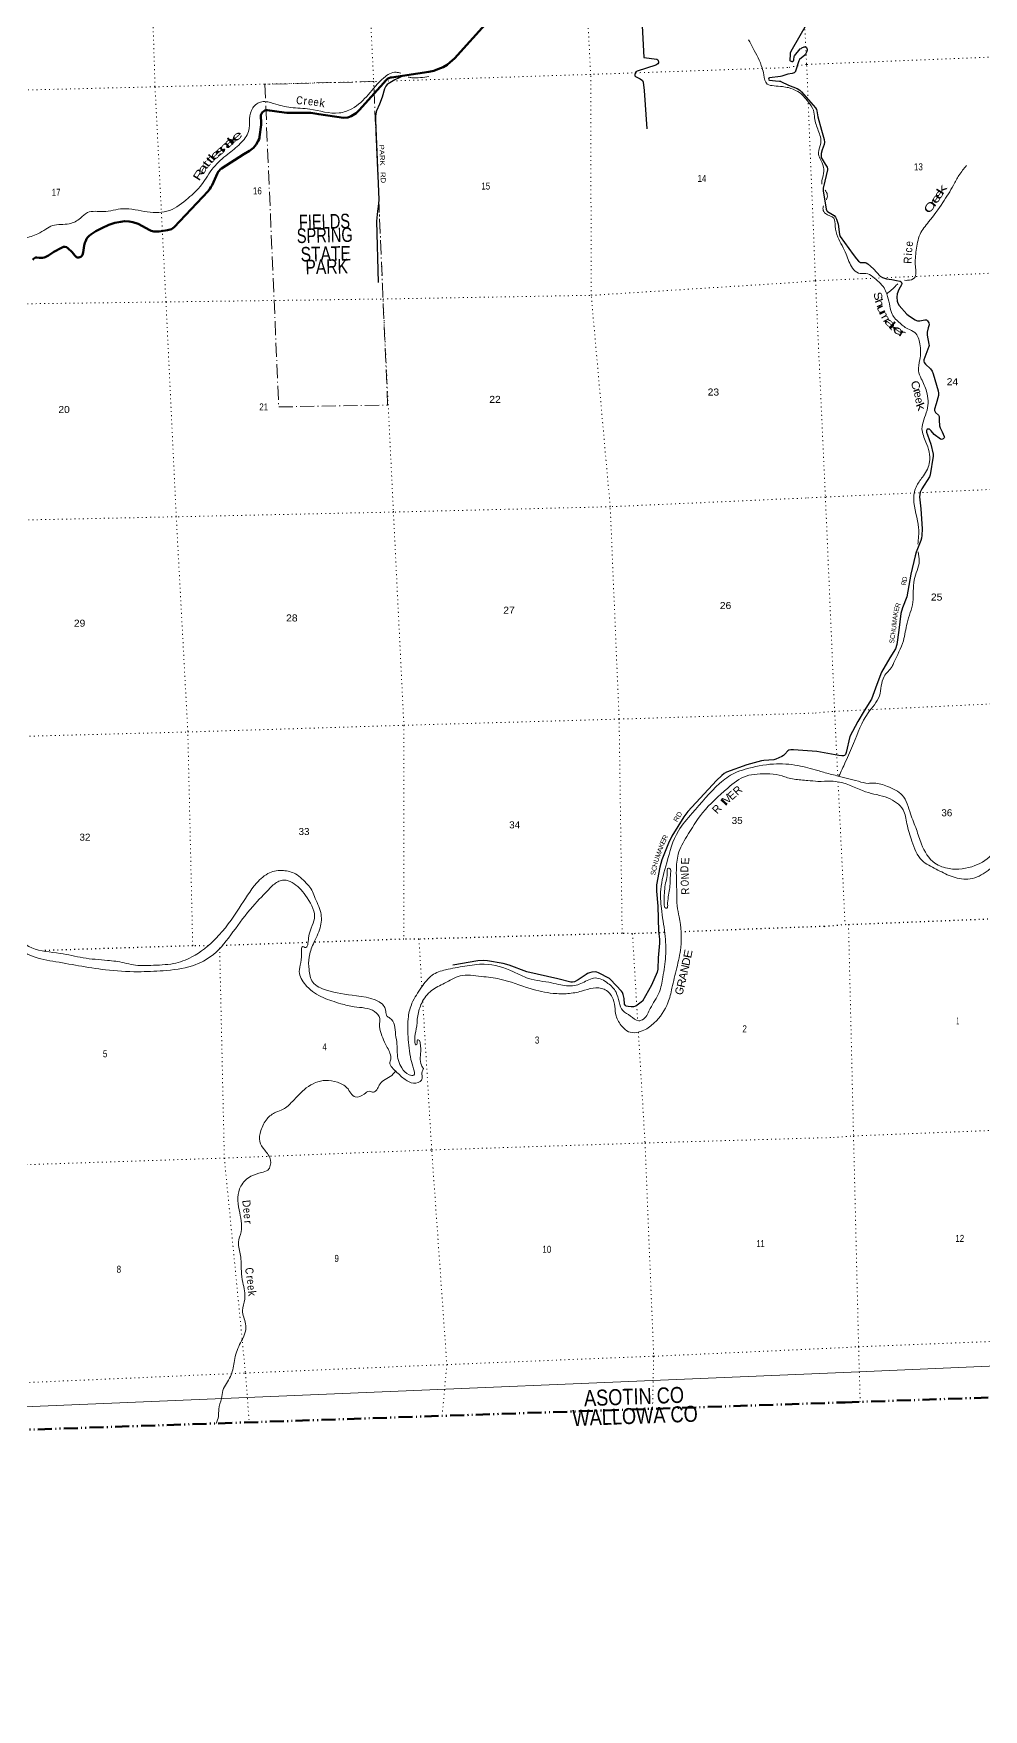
# Model space of a CAD drawing. Header units: feet. Extents: x 757852 to 1040949, y -536576 to -344549.
# Drawn here: x 966332 to 990066, y -536576 to -494683 of the extents above; entities that cross this region are included whole.
import ezdxf
from ezdxf.enums import TextEntityAlignment as Align

# ---------------------------------------------------------------- set-up
doc = ezdxf.new("R2010")
doc.units = ezdxf.units.FT
doc.header["$LTSCALE"] = 70
for name, pattern in [('DASH_DOUBLE_DOT', [9.2, 5, -1.2, 0.3, -1.2, 0.3, -1.2]), ('DOT_DASHED', [7.7, 5, -1.2, 0.3, -1.2]), ('DOTTED', [1.5, 0.3, -1.2])]:
    doc.linetypes.add(name, pattern=pattern)
for name, color, linetype, lineweight in [('10', 7, 'DASH_DOUBLE_DOT', 70), ('23', 7, 'Continuous', 70), ('29', 7, 'Continuous', 25), ('39', 7, 'Continuous', 13), ('4', 7, 'Continuous', 13), ('44', 7, 'DOT_DASHED', 13), ('6', 7, 'DOTTED', 25), ('7', 7, 'DOTTED', 13)]:
    doc.layers.add(name, color=color, linetype=linetype, lineweight=lineweight)
for name, color, linetype in [('12', 7, 'Continuous'), ('30', 7, 'Continuous'), ('41', 7, 'Continuous')]:
    doc.layers.add(name, color=color, linetype=linetype)

msp = doc.modelspace()

# ---------------------------------------------------------------- linework, layer by layer
at = {"layer": '10'}
msp.add_line((954858.3, -529962.75), (986612.86, -528899.24), dxfattribs=at)
msp.add_lwpolyline([(986612.86, -528899.24), (1000804.93, -528419.16), (1005633.87, -528415.16), (1007649.35, -528604.33), (1008981.4, -528167.84), (1018427.51, -527831.56)], dxfattribs=at)
at = {"layer": '23'}
for points in [[(978533.73, -493431.34), (976846.13, -495307.4), (976745.68, -495398.77), (976664.89, -495464.11), (976564.92, -495521.29), (976436, -495576.28), (976337.52, -495614.64), (976205.62, -495644.34), (975279.47, -495780.23), (975247.11, -495786.07), (975212.08, -495796.08), (975178.72, -495816.1), (975151.14, -495840.8), (974998.35, -496008.59), (974470.19, -496602.13), (974388.96, -496671.67), (974267.25, -496750.08), (974181.56, -496783), (974078.06, -496790.64), (973459.14, -496699.28), (973263.5, -496667.8), (973180.11, -496664.85), (973052.84, -496666.94), (972657.52, -496662.32), (972472.37, -496644.53), (972235.51, -496606.51), (972220.2, -496604.32), (972169.92, -496598.61), (972142.94, -496599.94), (972113.06, -496609.43), (972077.34, -496632.03), (972055.41, -496652.69), (972022.68, -496702.78), (972011.75, -496735.59), (972009.13, -496766.68), (972019.76, -496889.48), (972020, -496969.05), (971977.82, -497263.56), (971976.03, -497283.31), (971967.3, -497321.23), (971946.88, -497367.9), (971892.18, -497459.17), (971865.26, -497496.27), (971824.43, -497540.02), (971730.91, -497613.2), (971589.05, -497702.67)], [(971589.05, -497702.67), (971027.81, -498056.65), (970994.27, -498083.36), (970966.57, -498112.53), (970944.71, -498140.24), (970925.49, -498174.55), (970828.85, -498400.66), (970791.65, -498477.18), (970763.95, -498523.86), (970734.8, -498569.08), (970691.93, -498622.11), (969849.91, -499523.94), (969775.62, -499571.15), (969678.04, -499602.05), (969472.34, -499629.12), (969341.21, -499632.41), (969274.16, -499617.82), (969224.4, -499593.4), (969052.7, -499498.87), (968947.63, -499442.79), (968810.6, -499396.11), (968720.22, -499378.61), (968607.28, -499377.52), (968510.31, -499387.36), (968361.86, -499415.98), (968212.93, -499469.04), (968038.01, -499547.81), (967887.58, -499626.83), (967762.49, -499709.71), (967723.87, -499739.62), (967689.61, -499773.89), (967659.73, -499816.93), (967634.95, -499866.52), (967616, -499913.2), (967596.79, -499983.99), (967574.51, -500155.37), (967559.15, -500218.05), (967543.11, -500242.85), (967509.99, -500263.96), (967461.48, -500280.77), (967433.78, -500282.23), (967403.93, -500271.58), (967363.81, -500234.09), (967297.53, -500150.74), (967193.26, -500051.77), (967152.93, -500027.19), (967117.46, -500016.76), (967081.01, -500018.22), (967026.91, -500037.5), (966839.82, -500140.22), (966705.67, -500231.93), (966672.14, -500252.35), (966619.77, -500276.18), (966594.88, -500282.99), (966559.9, -500287.36), (966469.7, -500287.3), (966408.29, -500280.07), (966382.05, -500280.07), (966355.63, -500295.2), (966332.49, -500315.07), (966316.46, -500339.87)]]:
    msp.add_lwpolyline(points, dxfattribs=at)
at = {"layer": '29'}
for points in [[(981534.5, -494494.8), (981580.7, -495279.91), (981903.75, -495327.98), (981929.2, -495339), (981940.32, -495354.58), (981950.85, -495396.19), (981947, -495419.11), (981931.43, -495443.59), (981880, -495473.6), (981414.99, -495620.5), (981384.36, -495643.86), (981362.12, -495679.46), (981353.22, -495708.39), (981357.98, -495739.47), (981375.46, -495759.57), (981485.51, -495812.18), (981544.48, -495855.25), (981557.82, -495875.28), (981567.61, -495900.95), (981586.52, -496104.93), (981652.49, -497067.88)], [(985671.09, -494408.94), (985253.1, -495133.63), (985240.27, -495171.21), (985233.69, -495218.59), (985226.41, -495341.16), (985230.05, -495358.15), (985236.43, -495363.85), (985262.8, -495377.57), (985280.99, -495382.42), (985303.65, -495380.69), (985313.74, -495375.14), (985319.8, -495364.22), (985327.08, -495338.73), (985334.79, -495260.93), (985344.06, -495236.79), (985489.71, -495067.11), (985509.01, -495053.54), (985528.41, -495042.62), (985585.42, -495019.56), (985601.18, -495017.13), (985622.65, -495018.68), (985642.42, -495030.48), (985654.55, -495048.68), (985657.91, -495089.18), (985652.12, -495128.78), (985637.57, -495165.19), (985621.8, -495197.96), (985605.07, -495220), (985472.62, -495335.09), (985453.96, -495361.51), (985372.55, -495621.5), (985366.49, -495632.42), (985359.2, -495642.68), (985349.51, -495651.84), (985332.53, -495662.76), (985284.16, -495678.33), (985181.67, -495696.46)], [(975574.03, -495737.01), (975360.53, -495839.47), (975196.18, -495937.52), (975171.5, -495955.19), (975133.69, -495997.47), (975101.39, -496064.17), (975040.39, -496275.68), (974973.81, -496451.29), (974905.18, -496611.64), (974894.26, -496651.56), (974878.5, -496742.93), (974873.21, -496859.31), (974960.79, -498834.69), (974951.9, -498944.16), (974925.54, -499122.02), (974904.49, -499375.95), (974943.18, -500910.36)], [(985181.67, -495696.46), (985053.17, -495741.77), (985027.6, -495750.67), (984992.76, -495757.18), (984717.33, -495789.34), (984701.8, -495802.96), (984697.35, -495825.21), (984702.91, -495844.13), (984716.03, -495851.65), (984867.24, -495869.11), (984973.11, -495873.06), (984992.01, -495876.39), (985004.17, -495881.17), (985193.39, -495971.12)], [(985181.67, -495696.46), (985053.17, -495741.77), (985027.6, -495750.67), (984992.76, -495757.18), (984717.33, -495789.34), (984701.8, -495802.96), (984697.35, -495825.21), (984702.91, -495844.13), (984716.03, -495851.65), (984867.24, -495869.11), (984973.11, -495873.06), (984992.01, -495876.39), (985004.17, -495881.17), (985193.39, -495971.12)], [(985193.39, -495971.12), (985415.4, -496061), (985475.65, -496099.66), (985521.56, -496140.14), (985871.19, -496540.48), (985891.66, -496582.67), (985901.36, -496614.23), (985931.24, -496766.17), (986017.85, -497094.83), (986089.35, -497330.25), (986096.62, -497395.78), (986086.92, -497458.89), (986035.08, -497591.19), (986009.3, -497682.19), (986006.87, -497735.59), (986014.9, -497778.59), (986114.94, -497950.25), (986157.27, -498019.57), (986173.03, -498065.69), (986171.47, -498093.9), (986104.69, -498369.73), (986061.45, -498546.27), (986064.96, -498618.2), (986133, -499072.97), (986149.98, -499116.66), (986165.58, -499132.64), (986333.01, -499230.92), (986368.3, -499269.57), (986397.4, -499322.97), (986433.1, -499450.69), (986466.54, -499704.04), (986488.61, -499758.78), (986811.89, -500202.48), (986891.03, -500318.12), (986943.18, -500373.95), (986995.34, -500403.07), (987112.99, -500410.67), (987137.24, -500415.21), (987176.05, -500439.48), (987316.92, -500561.34), (987481.68, -500747.74), (987540.11, -500785.27), (987639.35, -500815.7), (987773.77, -500830.27), (987891.21, -500852.81)], [(987891.21, -500852.81), (987983.04, -500870.43), (988009.27, -500888.51), (988021.4, -500907.93), (988023.82, -500932.2), (988014.12, -500963.76), (987947.62, -501078.6), (987908.6, -501191.92), (987900.11, -501269.58), (987908.6, -501373.96), (987928.17, -501424.35), (987957.11, -501480.75), (988149.31, -501694.48), (988214.24, -501745.32), (988362.2, -501842.41), (988388.89, -501854.54), (988420.46, -501862), (988478.64, -501864.25), (988597, -501843.57), (988641.16, -501842.41), (988670.26, -501861.82), (988700.97, -501918.81), (988711.5, -501963.77), (988686.17, -502043.81), (988659.35, -502150.66), (988657.43, -502219.59), (988703.01, -502444.35), (988705.44, -502483.19), (988700.1, -502510.25), (988577.24, -502840.87), (988575.67, -502871.54), (988582.94, -502903.09), (988616.22, -502951.28), (988744.12, -503067.48), (988784.27, -503121.54), (988809.76, -503188.65), (988935.88, -503614.26), (988943.28, -503671.45), (988938.31, -503728.34), (988886.3, -503940.8), (988846.13, -504070.57), (988843.71, -504104.55), (988847.76, -504123.06), (988866.75, -504153.09), (988942.88, -504226.79), (988956.5, -504257.46), (988956.07, -504346.45), (988968.27, -504490.21), (988985.61, -504539.02), (989035.11, -504639.39), (989086.88, -504755.04), (989089.91, -504769.6), (989085.67, -504785.38), (989078.25, -504799.72), (989060.2, -504815.72), (989038.97, -504825.43), (989014.11, -504827.85), (988994.56, -504821.74), (988834.49, -504707.08), (988759.91, -504612.39), (988714.54, -504576.64), (988693.58, -504569.44), (988678.15, -504569.36), (988657.54, -504576.64), (988647.83, -504586.35), (988642.76, -504605.94), (988642.98, -504644.6), (988663.64, -504717.21), (988750.08, -504947.65), (988806.72, -505196.78), (988809.1, -505243.55), (988735.16, -505711.35), (988716.41, -505761.18), (988527.74, -506060.85), (988487.74, -506148.24), (988473.19, -506204.07), (988471.87, -506261.98), (988498.88, -506563.42), (988530.53, -507067.11), (988526.55, -507228.34), (988516.85, -507301.16), (988502.48, -507353.12), (988385.86, -507650.67), (988359.89, -507740.81), (988250.3, -508193.09), (988147.77, -508763.31), (988043.84, -509036.6), (988002.36, -509179.2), (987947.87, -509600.79), (987898.3, -509954.08), (987865.02, -510065.82), (987727.47, -510288.89), (987514.97, -510643.82), (987405.49, -510957.77), (987266.07, -511325.26), (987088.28, -511616.06)], [(987088.28, -511616.06), (986928.99, -511876.58), (986725.47, -512253.14), (986631.75, -512652.53), (986616.32, -512706.51), (986594.78, -512730.48), (986565.38, -512740.49), (986529, -512740.49), (986451.57, -512727.27), (985904.26, -512631.73)], [(985904.26, -512631.73), (985318.77, -512587.41), (985256.66, -512586.8), (985206.83, -512596.33), (985178.83, -512613.5), (985106.73, -512693.09), (985070.98, -512729.22), (985026.5, -512755.92), (984881.95, -512822.68), (984832.09, -512835.66), (984578.34, -512858.84), (984521.68, -512864.96), (984157.72, -512965.65), (983642.04, -513146.91), (983586.55, -513178.73), (983526.51, -513227.68), (983392.4, -513356.65), (982683.66, -514126.68), (982581.16, -514259.69), (982278.91, -514749.75), (982192.53, -514917.29), (982027.62, -515337.22), (981978.7, -515524.14), (981898.64, -515960.29), (981893.87, -516121.13), (981928.2, -516495.12), (981943.31, -517118.94), (981967.58, -517317.7), (981970.58, -517422.96), (981936.4, -517789.91), (981927.55, -518074.29), (981911.79, -518146.41), (981775.32, -518467.65), (981544.06, -518869.35), (981510.58, -518899.86), (981448.31, -518948.82), (981377.14, -518993.32), (981325.99, -519008.9), (981261.5, -519014.28), (981188.11, -519006.68), (981141.41, -518993.32), (981111.25, -518972.68), (981094.71, -518942.14), (981085.91, -518805.12), (981068.02, -518706.27), (981045.79, -518650.64), (981025.56, -518617.01), (980748.11, -518325.97), (980719.99, -518301.26), (980446.46, -518158.84), (980406.43, -518145.49), (980372.99, -518141.63), (980285.22, -518149.95), (980226.29, -518161.07), (980175.14, -518178.87), (980140.92, -518202.02), (979942.28, -518339.24), (979844.89, -518390.28), (979799.31, -518396.95), (979753.99, -518391.68), (979435.73, -518315.28), (978659.57, -518134.48), (978213.68, -517969.69), (978064.91, -517929.65), (977675.5, -517858.43), (977564.31, -517853.98), (977431.95, -517859.03), (976810.94, -517970.61)]]:
    msp.add_lwpolyline(points, dxfattribs=at)
at = {"layer": '39'}
for points in [[(984198.11, -494842.23), (984305.28, -495043.31), (984537.02, -495543.22), (984577, -495714.46), (984665.18, -495946.29), (984833.12, -495990.77), (985044.29, -496009.71), (985195.12, -496035.75)], [(957337.99, -508383.68), (957391.45, -508057.57), (957365.77, -507719.26), (957395.89, -507371.03), (957402.11, -507202.24), (957358.47, -506866.55), (957342.95, -506473.71), (957438.32, -506099.18), (957454.35, -505865.83), (957582.66, -505632.69), (957745.5, -505296.02), (957894.32, -505134.43), (958379.73, -504849.04), (958671.5, -504530.08), (959025.91, -504050.44), (959343.85, -503851.01), (959835.4, -503627.63), (960095.95, -503333.81), (960420.59, -503037.82), (960633.43, -502813.85), (960980.93, -502599.37), (961288.03, -502376.22), (961546.1, -502010.23), (961733.45, -501803.18), (962160.02, -501614.12), (962530.09, -501473.13), (963190.07, -501366.47), (963442.4, -501183.31), (963668.91, -501007.05), (963935.82, -500839.45), (964381.86, -500633.67), (964553.74, -500501.4), (965147.35, -500330.76), (965659.83, -500074.56), (966106.01, -499814.59), (966436.58, -499690.99), (966638.99, -499571.74), (966806.38, -499483.78), (967225.9, -499439.46), (967501.78, -499299.65), (967681.4, -499159.1), (968073.51, -499133.77), (968568.3, -499062.81), (969174.54, -499142.61), (969730.65, -499105.7), (970193.26, -498799.01), (970530.54, -498462.45), (970826.53, -498032.96), (971185.98, -497699.66), (971495.63, -497434.28), (971703.7, -497130.19), (971728.92, -496814.24), (971809.72, -496540.56), (972035.06, -496388.42), (972331.31, -496432.57), (972764.13, -496531.3), (973234.37, -496574.51), (973969.45, -496668.06), (974286.63, -496562.98), (974695.59, -496211.95), (975082.11, -495791.43), (975390.03, -495650.54), (975505.68, -495676.19)], [(975694.05, -495773.2), (975785.72, -495787.65), (976211.59, -495753.15)], [(985191.71, -496035.16), (985428.37, -496133.04), (985688.94, -496391.96), (985818.9, -496601.7), (985845.47, -496793.33), (985938.74, -497110.83), (986001.62, -497423.48), (985943.13, -497662.51), (985984.47, -497813.43), (986067.94, -498022.24), (986060.97, -498231.91), (986024.05, -498413.05), (986026.96, -498452.37)], [(988096.03, -500850.92), (988167.95, -500852.25), (988341.23, -500791.43), (988365.83, -500503.53), (988386.47, -500097.38), (988481.97, -499700.41), (988695.35, -499393.24), (989049.85, -498908.08), (989317.36, -498472.41), (989454.26, -498228.37), (989645.5, -497982.25)], [(986107.07, -498595.07), (986164.5, -498716.03), (986144.35, -498842.1)], [(986065.17, -498992.05), (986056.99, -499074.88), (986119.12, -499184.88), (986326.08, -499299.38), (986359.36, -499498.76), (986429.01, -499773.02), (986636.66, -500196.51), (986795.67, -500551.63), (986942.73, -500670.41), (987130.49, -500681.28), (987456.27, -500901.58), (987585.95, -501043.1), (987647.94, -501192.88)], [(987647.94, -501192.88), (987888.02, -500977.35), (987924.8, -500936.32)], [(987647.94, -501192.88), (987716.05, -501437.45), (987765.84, -501660.3), (987955.3, -501901.87), (988172.25, -502062.13), (988352.78, -502157.56), (988477.04, -502437.75), (988476.26, -502835.11), (988443.4, -503117.31), (988512.38, -503311.32), (988643.95, -503629.36), (988655.71, -504100.49), (988529.18, -504568.13), (988629.24, -504895.76), (988721.06, -505388.3), (988565.59, -505739.41), (988398.43, -505982.61), (988324.51, -506310.93), (988444.04, -507042.41), (988426.45, -507449.22)], [(988432.74, -507639.56), (988460.96, -507867.17), (988334.51, -508342.94), (988302.67, -508896.01), (988157.07, -509421.32), (988064.99, -509860.3), (987827.41, -510407.2), (987783.26, -510501.84), (987583.13, -510756.67), (987464.87, -511239.01), (987182.87, -511666.75), (986821.21, -512430.38), (986613.28, -512899.88), (986454, -513249.15)], [(985925.5, -513105.33), (986069.45, -513147.47), (986398.83, -513235.19), (986939.54, -513375.02), (987185.06, -513425.82), (987329.97, -513420.27), (987669.28, -513503.59), (988035.3, -513722.35), (988244.5, -514191.94), (988390.49, -514579.66), (988517.64, -514946.03), (988853.96, -515420.78), (989211.19, -515557.6), (989849.48, -515482.99), (990300.47, -515170.73), (990499.47, -514615.27), (990493.13, -514005.48), (990426.74, -513347.81), (990544.52, -512893.8), (990555.38, -512797.06), (990569.33, -512732.31), (990678.87, -512694), (990805.25, -512616.92), (991068.21, -512406.18), (991256.98, -512386.9), (991501.16, -512337.42), (991726.61, -512029.78), (991958.51, -511794.14), (992290.89, -511490.44), (992794.07, -511352.77), (993044.83, -511379.29), (993423.48, -511734.02), (993623.8, -511999.26), (994049.6, -512257.87), (994755.66, -512401.4), (995710.28, -512625.71), (996288.27, -512615.61), (996616.29, -512362.24), (996827.2, -512281.92), (997060.77, -512096.38), (997137.77, -511868.68), (997017.55, -511708.74), (996618.98, -511360.79), (996489.64, -511169.09), (996449.65, -511118.44), (996477.15, -510976.92), (996520.75, -510894.98), (996492.16, -510823.83), (996600.96, -510582.88), (996819.03, -510295.59), (997034.43, -510229.15), (997326.44, -510163.78), (997671.39, -510174.65), (998125.62, -510380), (998576.11, -510713.92), (998783.01, -510994.96), (998922.84, -511378.9), (999014.05, -512055.69), (999065.79, -512396.85), (998989.74, -512833.21), (998934.62, -513172.45), (999014.74, -513518.55), (999366.68, -513918.45), (999795.37, -514203.04), (1000260.13, -514301.63), (1000624.59, -514173.29), (1000864.65, -513760.74), (1000874.48, -513212.54), (1000621.06, -512385.44), (1000506.98, -511807.87), (1000444.77, -511455.06), (1000417.46, -511241.39), (1000542.89, -510955.65), (1000913.71, -510716.69), (1001291.86, -510635.99), (1001792.44, -510781.36), (1002115.73, -511047.91), (1002208.32, -511224.97), (1002254.82, -511409.82), (1002366.12, -511604.22), (1002507.95, -511747.28), (1002615.63, -511953.86), (1002803.95, -512221.57), (1003210.02, -512492.97), (1003559.2, -512569.9), (1003698.4, -512634.81), (1004026.78, -512632.26), (1004438.2, -512642.59), (1004969.85, -512752.67), (1005351.82, -512725.99), (1005898.34, -512498.37)], [(985931.36, -513379.9), (986256.36, -513373.09), (986466.66, -513395.14), (987121.62, -513636.94), (987678.96, -513792.19), (988055.58, -514086.8), (988153.95, -514436.21), (988275.33, -514871.03), (988533.36, -515354.8), (988883.15, -515570.17), (989255.88, -515748.54), (989679.45, -515820.61), (990111.19, -515655.57), (990558.74, -515120.7), (990750.08, -514336.78), (990702.42, -513877.06), (990752.5, -513267.11), (990813.53, -512983.83), (990874.37, -512875.14), (990871.95, -512802.99), (990986.12, -512722.37), (991215.2, -512583.16), (991469.65, -512539.3), (991671.5, -512549.63), (991761.32, -512463.91), (991721.06, -512345.05), (991725.82, -512246.54), (991898.62, -512051.29), (992376.03, -511746.04), (992848.69, -511539.31), (993039.01, -511566.13), (993382.84, -511964.34), (993698.48, -512243.22), (994202.3, -512484.8), (994727.84, -512653.3), (995123.3, -512728.46), (995554.93, -512860.42), (996130.04, -512884.55), (996307.94, -512781.41), (996773.42, -512601.04), (996883.83, -512468.38), (996955, -512367.33), (997144.5, -512189.5), (997184.01, -512165.91), (997217.35, -512198.75), (997305.09, -512111.11), (997333.45, -511754.83), (997156.41, -511643.22), (996861.89, -511333.42), (996678.6, -510975.22), (996807.11, -510601.07), (997113.74, -510430.79), (997685.63, -510418.92), (998010.86, -510623.19), (998362.54, -511075.28), (998466.39, -511167.62), (998618.87, -511207.94), (998715.88, -511276.46), (998758.16, -511575.85), (998743.77, -512168.38), (998765.66, -512460.52), (998684.99, -512939.2), (998711.03, -513235.2), (998805.57, -513470.38), (998889.98, -513703.93), (999082.65, -513921.31), (999554, -514276.5), (999833.08, -514426.35), (1000407.93, -514502.66), (1000812.23, -514300.55), (1001088.52, -513886.62), (1001127.8, -513435.61), (1001059.35, -512956.62), (1000937.24, -512620.16), (1000775.07, -512231.05), (1000674.74, -511582.71), (1000712.48, -511145.81), (1000935.66, -510890.43), (1001402.23, -510922.73), (1001899.4, -511206.7), (1002010.97, -511409.12), (1002215.86, -511690.24), (1002641.34, -512300.04), (1003005.76, -512591.1), (1003397.34, -512730.62), (1003826.28, -512842.62), (1004466.73, -513012.74), (1004748.82, -513011.97), (1005146.02, -512958.63), (1005519, -512904.21), (1006228.93, -512622.17)], [(975756.37, -520329.91), (975690.58, -519758.14), (975697.42, -519258.17), (975788.04, -518919.94), (976028.98, -518522.42), (976289.33, -518222.58), (976627.5, -518086.69), (977107.59, -517996.16), (977595.12, -517947.52), (978323.26, -518137.33), (978697.53, -518300.56), (979275.25, -518412.39), (979503.62, -518464.86), (979887.54, -518473.39), (980204.89, -518334.72), (980367.79, -518291.07), (980684.08, -518425.38), (980885.61, -518646.22), (981058.35, -519107.1), (981250.65, -519242.55), (981451.26, -519362.19), (981579.91, -519313.68), (981741.37, -519053.32), (981962.22, -518654.48), (982055.32, -518272), (982123.63, -517751.89), (982105.97, -517180.5), (982018.03, -516553.05), (982003.64, -516077.76), (982151.31, -515410.82), (982444.68, -514614.14), (982790.57, -514171.82), (983474.35, -513430.1), (983846.23, -513168.44), (984114.94, -513072.43), (984820.31, -512942.81), (985428.02, -512981.71), (985925.5, -513105.33)], [(976076.99, -520557.87), (976021.96, -520473.44), (976008.36, -520078.52), (975993.18, -519928.51), (975956.09, -519841.46), (975925.99, -519840.48), (975916.8, -519923.07), (975890.21, -519966.12), (975856.17, -519850.87), (975894.43, -519564.58), (975931.32, -519238.21), (976030.56, -518917.74), (976276.48, -518606.35), (976600.91, -518420.75), (976989.7, -518240.99), (977519.36, -518251.14), (977984.87, -518319.65), (978742.89, -518556.87), (979316.4, -518675.92), (979681.5, -518681.6), (980026.23, -518619.75), (980316.27, -518541.68), (980586, -518572.68), (980789.23, -518768.49), (980853.45, -519003.14), (980887.49, -519234.79), (981043.34, -519510.49), (981197.95, -519633.69), (981581.63, -519596.6), (981841.98, -519413.17), (982183.54, -518909.89), (982283.27, -518545.25), (982402.26, -518041.48), (982504.89, -517528.23), (982462.44, -516761), (982415.08, -516491.67), (982403.21, -516146.87), (982392.31, -515597.33), (982440.59, -515194.3), (982652.06, -514755.63), (983048.73, -514164.18), (983675.02, -513544.87), (984133.83, -513244.33), (984408.82, -513194.87), (985039.99, -513241.72), (985173.82, -513285.35), (985337.48, -513321.95), (985675.44, -513354.65), (985931.36, -513379.9)], [(954235.31, -516741.16), (954452.33, -516799.21), (954747.96, -516767.11), (955128.19, -516746.2), (955361.46, -516649.99), (955792.66, -516187.82), (956048.46, -515755.67), (956125.05, -515243.31), (956172.79, -514707.84), (956275.89, -514499.63), (956352.34, -514390.67), (956453.86, -514136.36), (956584.65, -514033.58), (956926, -513931.7), (957326.94, -514046.55), (957784.57, -514177.55), (958167.83, -514244.84), (958592.67, -514238.47), (958899.41, -514238.11), (958985.32, -514287.38), (959149.53, -514340.01), (959492.26, -514336.43), (959843.27, -514340.58), (960220.04, -514510.45), (960382.24, -514795.96), (960393.7, -515128.73), (960343.62, -515537.84), (960176.84, -515934.86), (960039.55, -516082), (959870.43, -516236.25), (959826.44, -516356.15), (959803.71, -516686.07), (959812.82, -516950.68), (960100.15, -517318.25), (960509.38, -517557.26), (960941.88, -517540.59), (961487.91, -517269.21), (961994.1, -516888.79), (962183.81, -516633.5), (962355.07, -516424.99), (962419.29, -516368.62), (962412.18, -516453.16), (962401.2, -516483.63), (962546.01, -516380.38), (962642.21, -516262.72), (962716.17, -516139.8), (962992.82, -515905.64), (963372.49, -515752.28), (963823.09, -515562.41), (964200.07, -515680.08), (964533.12, -515861.46), (964998.27, -516152.76), (965339.95, -516642.93), (965776.58, -517153.95), (966287.04, -517538.05), (966999.55, -517676.46), (967572.79, -517787.48), (968178.48, -517851.25), (968595.58, -517911.37), (968828.02, -517965.71), (969261.42, -517975.1), (969829.27, -517929.76), (970286.77, -517765.74), (970886.4, -517303.88), (971471.8, -516545.48), (971911.22, -515914.44), (972229.3, -515660.82), (972574.24, -515604.97), (972875.95, -515691.08), (973179.86, -515957.74), (973282.82, -516094.74), (973350.49, -516255.01), (973506.54, -516653.12), (973493.69, -517036.89), (973323.04, -517438.05), (973216.27, -517772.82), (973214.81, -518079.93), (973307.82, -518393.88), (973649.58, -518595.04), (974400.29, -518736.17), (975135.38, -519122.69), (975161.55, -519242.22), (975235.44, -519291.9), (975379.96, -519704.45), (975412.34, -519946.19), (975448.52, -520356.4), (975531.04, -520540.25), (975721.28, -520708.41), (975833.91, -520718.64), (975826.53, -520562.34), (975756.37, -520329.91)], [(954242.15, -516993.9), (954684.08, -517066.31), (954918.8, -517128.6), (955167.13, -517003.78), (955641.97, -516702.69), (956140.91, -516286.4), (956299.68, -515947.86), (956331.25, -515525.32), (956436.92, -515042.07), (956491.48, -514646.86), (956507.16, -514461.69), (956604.88, -514271.73), (956716.69, -514141.5), (956872.62, -514128.18), (957428.1, -514364.24), (957940.9, -514583.68), (958161.05, -514630.41), (958320.02, -514705.3), (958478.36, -514762.15), (958678.56, -514695.16), (959035.72, -514586.72), (959424.58, -514525.37), (959875.58, -514580.33), (960160.92, -514773.36), (960241.99, -515031.52), (960225.2, -515301.02), (960142.19, -515394.15), (960067.88, -515448.85), (960013.33, -515494.85), (959899.17, -515731.53), (959768.72, -516077.14), (959664.64, -516373.68), (959587.77, -516761.62), (959598.54, -517016.15), (959740.51, -517238.12), (960138.27, -517668.18), (960636.32, -517774.89), (960954.92, -517744.86), (961329.49, -517617.77), (961965.09, -517269.09), (962731.07, -516747.41), (962910.35, -516422.22), (963046.88, -516136.62), (963236.79, -516003.74), (963661.15, -515866.93), (963967.82, -515864.57), (964387.27, -515992.85), (964748.7, -516183.3), (964969.33, -516418.66), (965397.26, -517026.32), (965840.87, -517448.81), (966237.17, -517720.36), (966811.79, -517871.48), (967459.25, -517984), (968128.41, -518085.75), (968938.09, -518134.58), (969572.79, -518109.05), (970302.3, -517983.97), (970827.96, -517703.24), (971313.86, -517140.88), (971811.15, -516501.86), (972248.29, -516037.48), (972465.06, -515869.58), (972586.46, -515843.39), (972793.07, -515904.62), (973127.02, -516228.47), (973353.31, -516744.62), (973205.58, -517287.49), (973111.59, -517527.5), (973056.76, -517507.28), (973026.71, -517682.91), (972977.74, -518182.3), (973163.22, -518503.15), (973567.74, -518780.45), (974012.12, -518933.97), (974341.58, -519011.11), (974855.01, -519132.19), (974981.17, -519302.52), (974974.95, -519471.32), (974988.49, -519573.21), (975151.38, -519995.18), (975259.72, -520288.54), (975256.89, -520322.75), (975238.45, -520369.54), (975381.46, -520621.58), (975617.21, -520830.35), (975826.79, -520919.58), (976024.64, -520842.63), (976045.71, -520755.61), (976035.9, -520703.76), (976076.99, -520557.87)], [(982190.79, -516266.46), (982238.17, -515895.57), (982248.4, -515668.44), (982228.51, -515556.72), (982197.99, -515543.71), (982162.15, -515725.55), (982124.51, -515913.47), (982099.5, -516119.03), (982088.45, -516322.11), (982091.55, -516470.52), (982103.57, -516528.32), (982154.32, -516546.66), (982174.97, -516505.83), (982175.25, -516455.64), (982190.79, -516266.46)], [(975383.12, -520611.49), (975241.75, -520756.77), (975076.57, -520850.68), (974970.36, -520968.67), (974912.21, -521085.04), (974830.03, -521144.02), (974716.99, -521121.76), (974593.24, -521196.2), (974371.01, -521263.94), (974162.6, -521034.19), (973923.33, -520897.79), (973631.01, -520851.51), (973146.23, -521038.53), (972799.08, -521379.44), (972567.12, -521571.94), (972387.22, -521646.28), (972166.31, -521810.31), (972014.1, -522106.48), (971983.36, -522378.46), (972107.04, -522593.03), (972254.05, -522844.94), (972184.37, -523092.15), (972030.16, -523155.58), (971764.64, -523246.87), (971510.64, -523498.32), (971438.06, -523777.74), (971470.85, -524089.72), (971517.73, -524636.03), (971454.54, -524897.07), (971501.9, -525224.61), (971525.37, -525615.18), (971561.34, -525902.96), (971607.73, -526318.84), (971551.45, -526605.74), (971629.06, -526938.27), (971627.4, -527122.97), (971457.99, -527502.01), (971341.48, -527903.34), (971253.29, -528253.53), (971064.76, -528601.11), (971031.97, -528806.77)], [(971032.37, -528802.62), (970960.34, -529073.18), (970951.29, -529254.13), (970894.78, -529423.76)]]:
    msp.add_spline(points, degree=3, dxfattribs=at)
at = {"layer": '4'}
for points in [[(1039242.56, -525836.22), (1018370.82, -526769.91), (986566.33, -528148.83), (954759.98, -529484.01), (922951.82, -530775.43), (891141.91, -532023.1), (859330.32, -533227.02), (827517.11, -534387.17), (795702.32, -535503.56), (763886.04, -536576.2), (757851.71, -353854.74), (789416.66, -352790.58), (820980.12, -351683.01), (852542.04, -350532.02), (884102.33, -349337.62), (915660.96, -348099.8), (947217.84, -346818.58), (978772.94, -345493.96), (1000559.5, -344549.37)], [(1039242.56, -525836.22), (1018370.82, -526769.91), (986566.33, -528148.83), (954759.98, -529484.01), (922951.82, -530775.43), (891141.91, -532023.1), (859330.32, -533227.02), (827517.11, -534387.17), (795702.32, -535503.56), (763886.04, -536576.2), (757851.71, -353854.74)]]:
    msp.add_lwpolyline(points, dxfattribs=at)
at = {"layer": '44'}
msp.add_lwpolyline([(974830.6, -495882.24), (972110.36, -495951.48), (972458.04, -504016.64), (975179.2, -503970.57)], close=True, dxfattribs=at)
at = {"layer": '6'}
for p, q in [((986090.68, -517000.76), (982522.04, -517138.54)), ((973162.71, -517406.51), (971044.3, -517481.08))]:
    msp.add_line(p, q, dxfattribs=at)
for points in [[(986090.68, -517000.76), (986608.02, -516949.63), (986694.76, -516952.33), (991995.43, -516741.28)], [(982095.07, -517155.02), (981296.14, -517185.87), (981039.19, -517176.52), (975961.55, -517320.52), (975586.64, -517321.19), (973347.31, -517400.01)], [(970700.99, -517484.44), (970309.22, -517486.01), (966613.16, -517605.45)]]:
    msp.add_lwpolyline(points, dxfattribs=at)
at = {"layer": '7'}
for p, q in [((986433.3, -513387.72), (986608.02, -516949.63)), ((975961.55, -517320.52), (976033.84, -518514.08)), ((981296.14, -517185.87), (981426.08, -519347.54))]:
    msp.add_line(p, q, dxfattribs=at)
for points in [[(985195.46, -482481.68), (985211.87, -484568.63), (985384.27, -490070.45), (985648.37, -495482.47), (985869.06, -500862.04), (986116.86, -506268.66), (986346.88, -511625.79), (986426.17, -513242.23)], [(974308.78, -482943.88), (974377.94, -485061.94), (974563.49, -490452.4), (974830.6, -495882.24), (975064.15, -501327.27), (975322.7, -506624.94), (975585.05, -511974.67), (975586.64, -517321.19)], [(981039.19, -517176.52), (980963.08, -511820.48), (980740.24, -506511.56), (980265.61, -501227.24), (980252.56, -495722.55), (979973.17, -490293.78), (979852.93, -484870.35), (979780.43, -482712.22)], [(970309.22, -517486.01), (970186.78, -512123.52), (969897.98, -506762.65), (969640.96, -501392.67), (969367.63, -496015.22), (969200.17, -490684.36), (969040.3, -485224.79), (968946.37, -483169.66)], [(1016926.74, -493983.76), (1012725.48, -494170.46), (1007288.63, -494406.8), (1001864.99, -494676.74), (996484.97, -494924.94), (991028.6, -495240.28), (985643.47, -495456.57), (985174.75, -495534.09)], [(985174.75, -495534.09), (980249.93, -495704.58), (974830.6, -495882.24), (969367.63, -496015.22), (964065, -496146.78), (958771.5, -496193.74)], [(985403.84, -500903.28), (985869.06, -500862.04), (991255.74, -500631.64), (996707.95, -500372.64), (1002127.48, -500100.86), (1007543.6, -499847.26), (1012962.94, -499569.45), (1017162.18, -499329.29)], [(958937.58, -501542.71), (964288.13, -501463.72), (969640.96, -501392.67), (975063.88, -501319.25), (980271.62, -501227.03), (985403.84, -500903.28)], [(1012447.03, -504950.07), (1007743.57, -505269.76), (1002336.04, -505539.08), (996928.11, -505796.38), (991503, -506022.23), (986116.86, -506268.66), (985633.8, -506292.73)], [(985633.8, -506292.73), (980740.24, -506511.56), (975323.39, -506644.99), (969897.98, -506762.65), (964462.5, -506878.64), (959078.39, -506856.42)], [(985863.18, -511669.02), (986346.88, -511625.79), (991742.81, -511370.96), (996499.73, -511187)], [(959247.57, -512470.21), (964660.76, -512288.74), (970187.4, -512141.56), (975585.05, -511974.67), (980963.08, -511820.48), (985863.18, -511669.02)], [(986694.76, -516952.33), (986819.72, -522241.24), (986946.02, -527510.04), (986986.32, -528886.61)], [(970982.05, -517539.6), (971099.43, -522793.76), (971627.23, -528166.6), (971720.04, -529398.02)], [(976056.23, -518883.69), (976282.04, -522612.08), (976658.4, -527953.93), (976541.26, -529236.55)], [(981444.21, -519649.19), (981610.49, -522415.42), (981826.16, -527748.67), (981797.9, -529060.5)], [(959661.71, -523161.36), (965205.55, -522989.51), (971099.43, -522793.76), (976277.27, -522590.17), (981610.49, -522415.42), (986315.84, -522278.04)], [(986315.84, -522278.04), (986819.72, -522241.24), (992100.13, -522026.96)], [(986540.02, -527532.24), (986946.02, -527510.04), (992214.49, -527300.23)], [(960117.27, -528649.04), (965809.51, -528419.98), (971627.23, -528166.6), (976658.4, -527953.93), (981832.1, -527746.46), (986540.02, -527532.24)]]:
    msp.add_lwpolyline(points, dxfattribs=at)

# ---------------------------------------------------------------- texts
at = {"layer": '12', "width": 0.85}
for s, p in [('ASOTIN CO', (980091.7, -528996.72)), ('WALLOWA CO', (979803.54, -529491.93))]:
    msp.add_text(s, height=400, rotation=2.039, dxfattribs=at).set_placement(p)
at = {"layer": '30', "width": 1.2}
msp.add_text('PARK   RD', height=120, rotation=272.539, dxfattribs=at).set_placement((974970.09, -497464))
at = {"layer": '30'}
for s, rotation, width, p in [('R', 79.807, 0.85, (988137.32, -508426.96)), ('D', 79.807, 0.85, (988157.58, -508326.52)), ('M', 80.635, 0.8, (987900.16, -509422.84)), ('A', 80.635, 0.9, (987916.68, -509300.3)), ('K', 82.635, 0.8, (987930.4, -509189.85)), ('S', 82.013, 0.85, (987837.89, -509880.84)), ('C', 82.013, 0.8, (987853.85, -509767.11)), ('H', 82.013, 0.75, (987869.28, -509657.11)), ('U', 80.635, 0.8, (987884.75, -509544.75)), ('RD', 58.335, 1.15, (982479.72, -514290.81)), ('E', 64.725, 1.25, (982116.75, -514903.19)), ('R', 62.335, 1.2, (982161.87, -514809.18)), ('A', 68.56, 1.2, (982040.9, -515111.12)), ('K', 68.56, 1.1, (982075.52, -515001.52)), ('S', 79.599, 0.9, (981874.11, -515678.52)), ('C', 75.334, 0.9, (981895.64, -515572.15)), ('H', 75.334, 0.85, (981919.31, -515466.92))]:
    msp.add_text(s, height=120, rotation=rotation, dxfattribs=dict(at, width=width)).set_placement(p, align=Align.CENTER)
for s, rotation, p in [('R', 71.179, (987984.55, -508994.13)), ('E', 75.781, (987950.65, -509089.33)), ('U', 70.56, (981953.71, -515349.84)), ('M', 69.56, (981997.4, -515225.47))]:
    msp.add_text(s, height=120, rotation=rotation, dxfattribs=at).set_placement(p, align=Align.CENTER)
at = {"layer": '41'}
for s, rotation, width, p in [('C', 354.268, 0.85, (972968, -496451.26)), ('e', 353.176, 0.85, (973244.38, -496474.89)), ('e', 353.176, 0.85, (973382.16, -496495.32)), ('k', 40.661, 2.1, (971375.53, -497403.24)), ('e', 40.661, 1.85, (971474.39, -497318.67)), ('e', 43.646, 2, (970945.6, -497774.33)), ('s', 42.03, 2.2, (971051.29, -497683.08)), ('n', 42.03, 2, (971158.92, -497587.99)), ('a', 43.534, 2.05, (971276.23, -497478.58)), ('R', 57.095, 1.5, (970543.13, -498263.45)), ('a', 56.926, 1.7, (970635.56, -498116.59)), ('t', 54.02, 1.6, (970726.54, -497995.34)), ('t', 49.935, 1.8, (970807.5, -497906.74)), ('l', 49.646, 1.65, (970863.2, -497845.53)), ('k', 57.536, 1.75, (989105.9, -498633.68)), ('C', 53.473, 1.5, (988798.03, -499086.58)), ('r', 54.217, 1.85, (988887.42, -498968)), ('e', 54.217, 1.65, (988958.19, -498860.69)), ('e', 57.536, 1.55, (989030.22, -498752.64)), ('c', 86.934, 0.9, (988286.19, -500100.07)), ('e', 82.22, 0.9, (988299.9, -499951.95)), ('R', 87.247, 0.9, (988272.91, -500353.75)), ('S', 284.483, 1.15, (987337.93, -501271.61)), ('h', 292.562, 1.35, (987383.11, -501455.66)), ('u', 295.068, 1.5, (987436.13, -501618.74)), ('m', 297.884, 1.25, (987519.5, -501793.83)), ('a', 312.988, 2.05, (987668.95, -501995.6)), ('k', 318.771, 2.1, (987776.74, -502101.88)), ('e', 325.346, 1.65, (987881.16, -502179.53)), ('r', 330.182, 1.65, (987991.42, -502258.07)), ('C', 292.952, 1.15, (988279.82, -503510.09)), ('r', 291.997, 1.4, (988325.67, -503647.07)), ('e', 283.809, 1.05, (988339.53, -503729.31)), ('k', 291.549, 1.4, (988406.61, -504044.53)), ('I', 47.086, 2.25, (983656.26, -513961.01)), ('D', 89.865, 0.85, (982692.78, -515569.22)), ('N', 92.101, 0.8, (982708.33, -515742.45)), ('O', 86.771, 0.75, (982702.02, -515925.12)), ('R', 92.765, 0.9, (982715.46, -516115.78)), ('D', 77.458, 1.05, (982735.43, -517902.45)), ('E', 79.031, 1.2, (982780.05, -517706.79)), ('A', 76.824, 1.05, (982656.1, -518267.87)), ('G', 75.656, 0.95, (982566.29, -518635.07)), ('R', 76.597, 1.1, (982615.41, -518442.59)), ('D', 276.057, 0.95, (971555.79, -523942.6)), ('e', 275.251, 0.85, (971572.1, -524112.83)), ('e', 275.251, 0.85, (971586.53, -524255.79)), ('C', 277.032, 0.85, (971627.24, -525624.13)), ('e', 276.649, 0.85, (971665.79, -525895.58)), ('e', 276.649, 0.85, (971678.62, -526045.41))]:
    msp.add_text(s, height=200, rotation=rotation, dxfattribs=dict(at, width=width)).set_placement(p, align=Align.CENTER)
for s, rotation, p in [('r', 355.232, (973114.24, -496463.55)), ('k', 351.911, (973528.66, -496517.36)), ('i', 86.934, (988280.51, -500206.04)), ('e', 282.42, (988367.68, -503877.08)), ('E', 41.738, (983844.38, -513800.81)), ('R', 42.527, (983988.85, -513675.06)), ('R', 47.786, (983476.61, -514133.72)), ('V', 45.46, (983734.37, -513888.21)), ('E', 88.002, (982713.13, -515371.04)), ('N', 76.824, (982698.63, -518083.47)), ('r', 274.558, (971597.7, -524402.4)), ('r', 277.217, (971648.43, -525782.69)), ('k', 276.08, (971694.1, -526185.54))]:
    msp.add_text(s, height=200, rotation=rotation, dxfattribs=at).set_placement(p, align=Align.CENTER)
at = {"layer": '44'}
for s, width, p in [('FIELDS ', 0.75, (972967.42, -499579.04)), ('SPRING', 0.75, (972913.56, -499922.69)), ('STATE', 0.8, (973010.13, -500384.47)), ('PARK', 0.8, (973130.75, -500702.71))]:
    msp.add_text(s, height=363.6, rotation=1.367, dxfattribs=dict(at, width=width)).set_placement(p)
at = {"layer": '7'}
for s, width, p in [('13', 0.85, (988330.18, -498101.78)), ('16', 0.85, (971814.11, -498701.86)), ('15', 0.85, (977519.74, -498582.67)), ('14', 0.85, (982922.02, -498390.66)), ('17', 0.85, (966785.54, -498738.53)), ('23', 1.1, (983174.81, -503731.67)), ('24', 1.1, (989147.61, -503474.23)), ('21', 0.85, (971972.95, -504104.26)), ('22', 1.1, (977719.27, -503915.56)), ('20', 1.1, (966952.36, -504168.54)), ('26', 1.1, (983478.8, -509067.94)), ('25', 1.1, (988752.73, -508856.69)), ('29', 1.1, (967340, -509510.58)), ('28', 1.1, (972643.26, -509379.62)), ('27', 1.1, (978068.47, -509186.39)), ('34', 1.05, (978215.53, -514551.3)), ('35', 1.05, (983776.02, -514440.56)), ('36', 1.05, (989014.23, -514248.43)), ('32', 1.05, (967479.98, -514858.44)), ('33', 1.05, (972953.86, -514718.18)), ('2', 0.85, (984043.55, -519649.63)), ('1', 0.4, (989391.16, -519452.21)), ('3', 0.85, (978858.77, -519929.98)), ('5', 0.85, (968065.37, -520273.48)), ('4', 0.85, (973549.42, -520098.73)), ('11', 0.65, (984395.83, -525019.62)), ('12', 0.85, (989362.27, -524887.44)), ('9', 0.85, (973850.83, -525388.05)), ('10', 0.85, (979046.86, -525160.62)), ('8', 0.85, (968409.13, -525658.57))]:
    msp.add_text(s, height=175, dxfattribs=dict(at, width=width)).set_placement(p)

doc.saveas('drawing.dxf')
